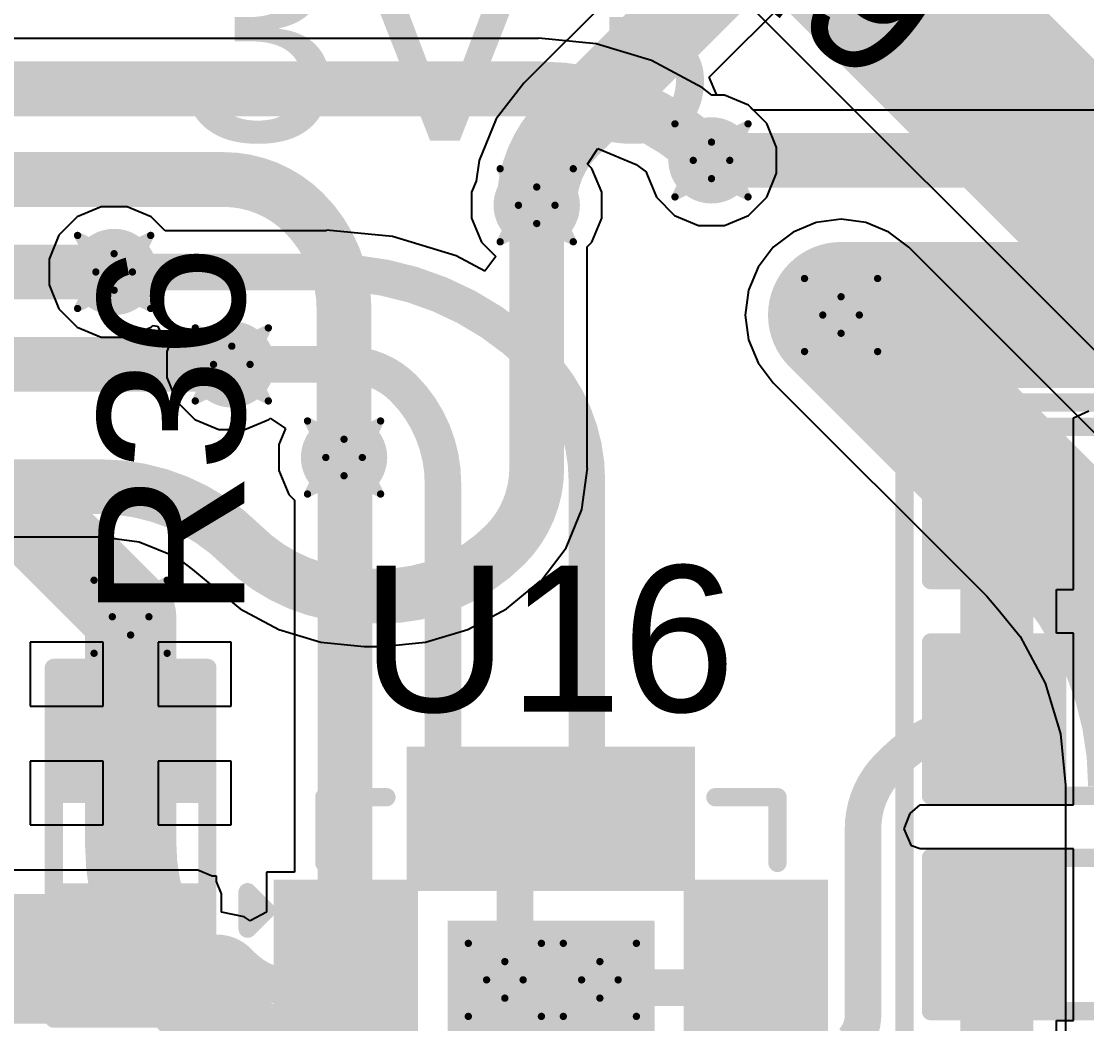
# Model space of a CAD drawing. Header units: millimetres. Extents: x -2 to 282, y -53 to 22.
# Drawn here: x 36.19 to 43.6, y -10.06 to -3.09 of the extents above; entities that cross this region are included whole.
import ezdxf

# ---------------------------------------------------------------- set-up
doc = ezdxf.new("R2010")
doc.units = ezdxf.units.MM
for name, color, linetype in [('BottomLayer', 5, 'Continuous'), ('DrillDrawing', 1, 'Continuous'), ('Mechanical1', 6, 'Continuous'), ('Mechanical2', 216, 'Continuous'), ('TopLayer', 1, 'Continuous'), ('TopOverlay', 2, 'Continuous'), ('TopPaste', 8, 'Continuous'), ('TopSolder', 216, 'Continuous'), ('ViaHoleLayer', 16, 'Continuous')]:
    doc.layers.add(name, color=color, linetype=linetype)
doc.styles.add('Arial', font='', dxfattribs={"height": 0.2})
doc.styles.get('Arial').set_extended_font_data('Arial')

# ---------------------------------------------------------------- blocks, each defined once
blk = doc.blocks.new('R___0603_6')
at = {"layer": 'TopLayer'}
for points in [[(-0.381, 0.4445), (-0.381, -0.4445), (-1.143, -0.4445), (-1.143, 0.4445)], [(1.143, 0.4445), (1.143, -0.4445), (0.381, -0.4445), (0.381, 0.4445)]]:
    blk.add_hatch(color=1, dxfattribs=at).paths.add_polyline_path(points)
at = {"layer": 'TopPaste'}
for points in [[(-0.381, 0.4445), (-0.381, -0.4445), (-1.143, -0.4445), (-1.143, 0.4445)], [(1.143, 0.4445), (1.143, -0.4445), (0.381, -0.4445), (0.381, 0.4445)]]:
    blk.add_hatch(color=8, dxfattribs=at).paths.add_polyline_path(points)
at = {"layer": 'TopSolder'}
for points in [[(-0.2794, 0.5461), (-0.2794, -0.5461), (-1.2446, -0.5461), (-1.2446, 0.5461)], [(1.2446, 0.5461), (1.2446, -0.5461), (0.2794, -0.5461), (0.2794, 0.5461)]]:
    blk.add_hatch(color=216, dxfattribs=at).paths.add_polyline_path(points)
at = {"layer": 'TopOverlay', "const_width": 0.127}
for points in [[(-1.2192, 0.5334), (1.2192, 0.5334)], [(-1.2192, 0.5334), (-1.2192, -0.5334)], [(1.2192, 0.5334), (1.2192, -0.5334)], [(-1.2192, -0.5334), (1.2192, -0.5334)]]:
    blk.add_lwpolyline(points, dxfattribs=at)
at = {"layer": 'TopOverlay', "const_width": 0.0635}
for points in [[(-1.25095, 0.5334, 1), (-1.18745, 0.5334, 1)], [(-1.25095, 0.5334, 1), (-1.18745, 0.5334, 1)], [(1.18745, 0.5334, 1), (1.25095, 0.5334, 1)], [(1.18745, 0.5334, 1), (1.25095, 0.5334, 1)], [(-1.25095, -0.5334, 1), (-1.18745, -0.5334, 1)], [(-1.25095, -0.5334, 1), (-1.18745, -0.5334, 1)], [(1.18745, -0.5334, 1), (1.25095, -0.5334, 1)], [(1.18745, -0.5334, 1), (1.25095, -0.5334, 1)]]:
    blk.add_lwpolyline(points, format="xyb", close=True, dxfattribs=at)
blk = doc.blocks.new('R___0603_7')
at = {"layer": 'TopLayer'}
for points in [[(-0.381, 0.4445), (-0.381, -0.4445), (-1.143, -0.4445), (-1.143, 0.4445)], [(1.143, 0.4445), (1.143, -0.4445), (0.381, -0.4445), (0.381, 0.4445)]]:
    blk.add_hatch(color=1, dxfattribs=at).paths.add_polyline_path(points)
at = {"layer": 'TopPaste'}
for points in [[(-0.381, 0.4445), (-0.381, -0.4445), (-1.143, -0.4445), (-1.143, 0.4445)], [(1.143, 0.4445), (1.143, -0.4445), (0.381, -0.4445), (0.381, 0.4445)]]:
    blk.add_hatch(color=8, dxfattribs=at).paths.add_polyline_path(points)
at = {"layer": 'TopSolder'}
for points in [[(-0.2794, 0.5461), (-0.2794, -0.5461), (-1.2446, -0.5461), (-1.2446, 0.5461)], [(1.2446, 0.5461), (1.2446, -0.5461), (0.2794, -0.5461), (0.2794, 0.5461)]]:
    blk.add_hatch(color=216, dxfattribs=at).paths.add_polyline_path(points)
at = {"layer": 'TopOverlay', "const_width": 0.127}
for points in [[(-1.2192, -0.5334), (-1.2192, 0.5334)], [(-1.2192, 0.5334), (1.2192, 0.5334)], [(1.2192, -0.5334), (1.2192, 0.5334)], [(-1.2192, -0.5334), (1.2192, -0.5334)]]:
    blk.add_lwpolyline(points, dxfattribs=at)
at = {"layer": 'TopOverlay', "const_width": 0.0635}
for points in [[(-1.25095, 0.5334, 1), (-1.18745, 0.5334, 1)], [(-1.25095, 0.5334, 1), (-1.18745, 0.5334, 1)], [(1.18745, 0.5334, 1), (1.25095, 0.5334, 1)], [(1.18745, 0.5334, 1), (1.25095, 0.5334, 1)], [(-1.25095, -0.5334, 1), (-1.18745, -0.5334, 1)], [(-1.25095, -0.5334, 1), (-1.18745, -0.5334, 1)], [(1.18745, -0.5334, 1), (1.25095, -0.5334, 1)], [(1.18745, -0.5334, 1), (1.25095, -0.5334, 1)]]:
    blk.add_lwpolyline(points, format="xyb", close=True, dxfattribs=at)
blk = doc.blocks.new('R___0603_8')
at = {"layer": 'TopLayer'}
for points in [[(-0.381, 0.4445), (-0.381, -0.4445), (-1.143, -0.4445), (-1.143, 0.4445)], [(1.143, 0.4445), (1.143, -0.4445), (0.381, -0.4445), (0.381, 0.4445)]]:
    blk.add_hatch(color=1, dxfattribs=at).paths.add_polyline_path(points)
at = {"layer": 'TopPaste'}
for points in [[(-0.381, 0.4445), (-0.381, -0.4445), (-1.143, -0.4445), (-1.143, 0.4445)], [(1.143, 0.4445), (1.143, -0.4445), (0.381, -0.4445), (0.381, 0.4445)]]:
    blk.add_hatch(color=8, dxfattribs=at).paths.add_polyline_path(points)
at = {"layer": 'TopSolder'}
for points in [[(-0.2794, 0.5461), (-0.2794, -0.5461), (-1.2446, -0.5461), (-1.2446, 0.5461)], [(1.2446, 0.5461), (1.2446, -0.5461), (0.2794, -0.5461), (0.2794, 0.5461)]]:
    blk.add_hatch(color=216, dxfattribs=at).paths.add_polyline_path(points)
at = {"layer": 'TopOverlay', "const_width": 0.127}
for points in [[(-1.2192, -0.5334), (-1.2192, 0.5334)], [(-1.2192, 0.5334), (1.2192, 0.5334)], [(1.2192, -0.5334), (1.2192, 0.5334)], [(-1.2192, -0.5334), (1.2192, -0.5334)]]:
    blk.add_lwpolyline(points, dxfattribs=at)
at = {"layer": 'TopOverlay', "const_width": 0.0635}
for points in [[(-1.25095, 0.5334, 1), (-1.18745, 0.5334, 1)], [(-1.25095, 0.5334, 1), (-1.18745, 0.5334, 1)], [(1.18745, 0.5334, 1), (1.25095, 0.5334, 1)], [(1.18745, 0.5334, 1), (1.25095, 0.5334, 1)], [(-1.25095, -0.5334, 1), (-1.18745, -0.5334, 1)], [(-1.25095, -0.5334, 1), (-1.18745, -0.5334, 1)], [(1.18745, -0.5334, 1), (1.25095, -0.5334, 1)], [(1.18745, -0.5334, 1), (1.25095, -0.5334, 1)]]:
    blk.add_lwpolyline(points, format="xyb", close=True, dxfattribs=at)
blk = doc.blocks.new('R___0603_10')
at = {"layer": 'TopLayer'}
for points in [[(-0.381, 0.4445), (-0.381, -0.4445), (-1.143, -0.4445), (-1.143, 0.4445)], [(1.143, 0.4445), (1.143, -0.4445), (0.381, -0.4445), (0.381, 0.4445)]]:
    blk.add_hatch(color=1, dxfattribs=at).paths.add_polyline_path(points)
at = {"layer": 'TopPaste'}
for points in [[(-0.381, 0.4445), (-0.381, -0.4445), (-1.143, -0.4445), (-1.143, 0.4445)], [(1.143, 0.4445), (1.143, -0.4445), (0.381, -0.4445), (0.381, 0.4445)]]:
    blk.add_hatch(color=8, dxfattribs=at).paths.add_polyline_path(points)
at = {"layer": 'TopSolder'}
for points in [[(-0.2794, 0.5461), (-0.2794, -0.5461), (-1.2446, -0.5461), (-1.2446, 0.5461)], [(1.2446, 0.5461), (1.2446, -0.5461), (0.2794, -0.5461), (0.2794, 0.5461)]]:
    blk.add_hatch(color=216, dxfattribs=at).paths.add_polyline_path(points)
at = {"layer": 'TopOverlay', "const_width": 0.127}
for points in [[(-1.2192, -0.5334), (-1.2192, 0.5334)], [(-1.2192, 0.5334), (1.2192, 0.5334)], [(1.2192, -0.5334), (1.2192, 0.5334)], [(-1.2192, -0.5334), (1.2192, -0.5334)]]:
    blk.add_lwpolyline(points, dxfattribs=at)
at = {"layer": 'TopOverlay', "const_width": 0.0635}
for points in [[(-1.25095, 0.5334, 1), (-1.18745, 0.5334, 1)], [(-1.25095, 0.5334, 1), (-1.18745, 0.5334, 1)], [(1.18745, 0.5334, 1), (1.25095, 0.5334, 1)], [(1.18745, 0.5334, 1), (1.25095, 0.5334, 1)], [(-1.25095, -0.5334, 1), (-1.18745, -0.5334, 1)], [(-1.25095, -0.5334, 1), (-1.18745, -0.5334, 1)], [(1.18745, -0.5334, 1), (1.25095, -0.5334, 1)], [(1.18745, -0.5334, 1), (1.25095, -0.5334, 1)]]:
    blk.add_lwpolyline(points, format="xyb", close=True, dxfattribs=at)
blk = doc.blocks.new('TQFN_16_EP_3_3__49')
at = {"layer": 'TopLayer'}
for points in [[(-0.6, 1.825), (-0.6, 1.025), (-0.9, 1.025), (-0.9, 1.825)], [(-0.1, 1.825), (-0.1, 1.025), (-0.4, 1.025), (-0.4, 1.825)], [(0.4, 1.825), (0.4, 1.025), (0.1, 1.025), (0.1, 1.825)], [(0.9, 1.825), (0.9, 1.025), (0.6, 1.025), (0.6, 1.825)], [(-1.825, 0.9), (-1.025, 0.9), (-1.025, 0.6), (-1.825, 0.6)], [(1.025, 0.9), (1.825, 0.9), (1.825, 0.6), (1.025, 0.6)], [(-0.615, 0.615), (0.615, 0.615), (0.615, -0.615), (-0.615, -0.615)], [(-1.825, 0.4), (-1.025, 0.4), (-1.025, 0.1), (-1.825, 0.1)], [(1.025, 0.4), (1.825, 0.4), (1.825, 0.1), (1.025, 0.1)], [(-1.825, -0.1), (-1.025, -0.1), (-1.025, -0.4), (-1.825, -0.4)], [(1.025, -0.1), (1.825, -0.1), (1.825, -0.4), (1.025, -0.4)], [(-1.825, -0.6), (-1.025, -0.6), (-1.025, -0.9), (-1.825, -0.9)], [(1.025, -0.6), (1.825, -0.6), (1.825, -0.9), (1.025, -0.9)], [(-0.9, -1.825), (-0.9, -1.025), (-0.6, -1.025), (-0.6, -1.825)], [(-0.4, -1.825), (-0.4, -1.025), (-0.1, -1.025), (-0.1, -1.825)], [(0.1, -1.825), (0.1, -1.025), (0.4, -1.025), (0.4, -1.825)], [(0.6, -1.825), (0.6, -1.025), (0.9, -1.025), (0.9, -1.825)]]:
    blk.add_hatch(color=1, dxfattribs=at).paths.add_polyline_path(points)
at = {"layer": 'TopPaste'}
for points in [[(-0.6, 1.825), (-0.6, 1.025), (-0.9, 1.025), (-0.9, 1.825)], [(-0.1, 1.825), (-0.1, 1.025), (-0.4, 1.025), (-0.4, 1.825)], [(0.4, 1.825), (0.4, 1.025), (0.1, 1.025), (0.1, 1.825)], [(0.9, 1.825), (0.9, 1.025), (0.6, 1.025), (0.6, 1.825)], [(-1.825, 0.9), (-1.025, 0.9), (-1.025, 0.6), (-1.825, 0.6)], [(1.025, 0.9), (1.825, 0.9), (1.825, 0.6), (1.025, 0.6)], [(-0.615, 0.615), (0.615, 0.615), (0.615, -0.615), (-0.615, -0.615)], [(-1.825, 0.4), (-1.025, 0.4), (-1.025, 0.1), (-1.825, 0.1)], [(1.025, 0.4), (1.825, 0.4), (1.825, 0.1), (1.025, 0.1)], [(-1.825, -0.1), (-1.025, -0.1), (-1.025, -0.4), (-1.825, -0.4)], [(1.025, -0.1), (1.825, -0.1), (1.825, -0.4), (1.025, -0.4)], [(-1.825, -0.6), (-1.025, -0.6), (-1.025, -0.9), (-1.825, -0.9)], [(1.025, -0.6), (1.825, -0.6), (1.825, -0.9), (1.025, -0.9)], [(-0.9, -1.825), (-0.9, -1.025), (-0.6, -1.025), (-0.6, -1.825)], [(-0.4, -1.825), (-0.4, -1.025), (-0.1, -1.025), (-0.1, -1.825)], [(0.1, -1.825), (0.1, -1.025), (0.4, -1.025), (0.4, -1.825)], [(0.6, -1.825), (0.6, -1.025), (0.9, -1.025), (0.9, -1.825)]]:
    blk.add_hatch(color=8, dxfattribs=at).paths.add_polyline_path(points)
at = {"layer": 'TopSolder'}
for points in [[(-0.4984, 1.9266), (-0.4984, 0.9234), (-1.0016, 0.9234), (-1.0016, 1.9266)], [(0.0016, 1.9266), (0.0016, 0.9234), (-0.5016, 0.9234), (-0.5016, 1.9266)], [(0.5016, 1.9266), (0.5016, 0.9234), (-0.0016, 0.9234), (-0.0016, 1.9266)], [(1.0016, 1.9266), (1.0016, 0.9234), (0.4984, 0.9234), (0.4984, 1.9266)], [(-1.9266, 1.0016), (-0.9234, 1.0016), (-0.9234, 0.4984), (-1.9266, 0.4984)], [(0.9234, 1.0016), (1.9266, 1.0016), (1.9266, 0.4984), (0.9234, 0.4984)], [(-0.7166, 0.7166), (0.7166, 0.7166), (0.7166, -0.7166), (-0.7166, -0.7166)], [(-1.9266, 0.5016), (-0.9234, 0.5016), (-0.9234, -0.0016), (-1.9266, -0.0016)], [(0.9234, 0.5016), (1.9266, 0.5016), (1.9266, -0.0016), (0.9234, -0.0016)], [(-1.9266, 0.0016), (-0.9234, 0.0016), (-0.9234, -0.5016), (-1.9266, -0.5016)], [(0.9234, 0.0016), (1.9266, 0.0016), (1.9266, -0.5016), (0.9234, -0.5016)], [(-1.9266, -0.4984), (-0.9234, -0.4984), (-0.9234, -1.0016), (-1.9266, -1.0016)], [(0.9234, -0.4984), (1.9266, -0.4984), (1.9266, -1.0016), (0.9234, -1.0016)], [(-1.0016, -1.9266), (-1.0016, -0.9234), (-0.4984, -0.9234), (-0.4984, -1.9266)], [(-0.5016, -1.9266), (-0.5016, -0.9234), (0.0016, -0.9234), (0.0016, -1.9266)], [(-0.0016, -1.9266), (-0.0016, -0.9234), (0.5016, -0.9234), (0.5016, -1.9266)], [(0.4984, -1.9266), (0.4984, -0.9234), (1.0016, -0.9234), (1.0016, -1.9266)]]:
    blk.add_hatch(color=216, dxfattribs=at).paths.add_polyline_path(points)
at = {"layer": 'TopOverlay', "const_width": 0.127}
for points in [[(-1.5748, 1.1176), (-1.5748, 1.5748)], [(-1.5748, 1.5748), (-1.143, 1.5748)], [(1.143, 1.5748), (1.5748, 1.5748)], [(1.5748, 1.1176), (1.5748, 1.5748)], [(-2.1082, 0.9144), (-1.9812, 0.7874)], [(-2.1082, 0.6604), (-2.1082, 0.9144)], [(-2.1082, 0.6604), (-1.9812, 0.7874)], [(-1.5748, -1.5748), (-1.5748, -1.1176)], [(1.5748, -1.5748), (1.5748, -1.1176)], [(-1.5748, -1.5748), (-1.143, -1.5748)], [(1.143, -1.5748), (1.5748, -1.5748)]]:
    blk.add_lwpolyline(points, dxfattribs=at)
at = {"layer": 'TopOverlay', "const_width": 0.0635}
for points in [[(-1.6065, 1.5748, 1), (-1.5431, 1.5748, 1)], [(-1.6065, 1.5748, 1), (-1.5431, 1.5748, 1)], [(-1.1747, 1.5748, 1), (-1.1113, 1.5748, 1)], [(1.1113, 1.5748, 1), (1.1748, 1.5748, 1)], [(1.5431, 1.5748, 1), (1.6066, 1.5748, 1)], [(1.5431, 1.5748, 1), (1.6066, 1.5748, 1)], [(-1.6065, 1.1176, 1), (-1.5431, 1.1176, 1)], [(1.5431, 1.1176, 1), (1.6066, 1.1176, 1)], [(-2.1399, 0.9144, 1), (-2.0764, 0.9144, 1)], [(-2.1399, 0.9144, 1), (-2.0764, 0.9144, 1)], [(-2.013, 0.7874, 1), (-1.9494, 0.7874, 1)], [(-2.013, 0.7874, 1), (-1.9494, 0.7874, 1)], [(-2.1399, 0.6604, 1), (-2.0764, 0.6604, 1)], [(-2.1399, 0.6604, 1), (-2.0764, 0.6604, 1)], [(-1.6065, -1.1176, 1), (-1.5431, -1.1176, 1)], [(1.5431, -1.1176, 1), (1.6066, -1.1176, 1)], [(-1.6065, -1.5748, 1), (-1.5431, -1.5748, 1)], [(-1.6065, -1.5748, 1), (-1.5431, -1.5748, 1)], [(-1.1747, -1.5748, 1), (-1.1113, -1.5748, 1)], [(1.1113, -1.5748, 1), (1.1748, -1.5748, 1)], [(1.5431, -1.5748, 1), (1.6066, -1.5748, 1)], [(1.5431, -1.5748, 1), (1.6066, -1.5748, 1)]]:
    blk.add_lwpolyline(points, format="xyb", close=True, dxfattribs=at)

msp = doc.modelspace()

# ---------------------------------------------------------------- hatches: boundary and pattern name
at = {"layer": 'BottomLayer'}
h = msp.add_hatch(color=5, dxfattribs=at)
edge = h.paths.add_edge_path()
edge.add_arc((40.9912, -4.0567), 0.3, 0, 360)
h = msp.add_hatch(color=5, dxfattribs=at)
edge = h.paths.add_edge_path()
edge.add_arc((39.7764, -4.3688), 0.3, 0, 360)
h = msp.add_hatch(color=5, dxfattribs=at)
edge = h.paths.add_edge_path()
edge.add_arc((36.8393, -4.8326), 0.3, 0, 360)
h = msp.add_hatch(color=5, dxfattribs=at)
edge = h.paths.add_edge_path()
edge.add_arc((41.8917, -5.132), 0.3, 0, 360)
h = msp.add_hatch(color=5, dxfattribs=at)
edge = h.paths.add_edge_path()
edge.add_arc((37.6571, -5.4755), 0.3, 0, 360)
h = msp.add_hatch(color=5, dxfattribs=at)
edge = h.paths.add_edge_path()
edge.add_arc((38.4373, -6.1226), 0.3, 0, 360)
h = msp.add_hatch(color=5, dxfattribs=at)
edge = h.paths.add_edge_path()
edge.add_arc((36.9539, -7.23), 0.3, 0, 360)
msp.add_hatch(color=5, dxfattribs=at).paths.add_polyline_path([(39.2501, -10.6946), (40.5963, -10.6946), (40.5963, -9.3484), (39.2501, -9.3484)])
h = msp.add_hatch(color=5, dxfattribs=at)
edge = h.paths.add_edge_path()
edge.add_arc((39.5549, -9.7548), 0.3, 0, 360)
h = msp.add_hatch(color=5, dxfattribs=at)
edge = h.paths.add_edge_path()
edge.add_arc((40.2153, -9.7548), 0.3, 0, 360)
at = {"layer": 'TopLayer'}
h = msp.add_hatch(color=1, dxfattribs=at)
edge = h.paths.add_edge_path()
edge.add_arc((40.9912, -4.0567), 0.3, 0, 360)
h = msp.add_hatch(color=1, dxfattribs=at)
edge = h.paths.add_edge_path()
edge.add_arc((39.7764, -4.3688), 0.3, 0, 360)
h = msp.add_hatch(color=1, dxfattribs=at)
edge = h.paths.add_edge_path()
edge.add_arc((36.8393, -4.8326), 0.3, 0, 360)
h = msp.add_hatch(color=1, dxfattribs=at)
edge = h.paths.add_edge_path()
edge.add_arc((41.8917, -5.132), 0.3, 0, 360)
h = msp.add_hatch(color=1, dxfattribs=at)
edge = h.paths.add_edge_path()
edge.add_arc((37.6571, -5.4755), 0.3, 0, 360)
h = msp.add_hatch(color=1, dxfattribs=at)
edge = h.paths.add_edge_path()
edge.add_arc((38.4373, -6.1226), 0.3, 0, 360)
h = msp.add_hatch(color=1, dxfattribs=at)
edge = h.paths.add_edge_path()
edge.add_arc((36.9539, -7.23), 0.3, 0, 360)
msp.add_hatch(color=1, dxfattribs=at).paths.add_polyline_path([(37.4213, -9.1568), (30.8844, -9.1568), (30.8844, -10.0596), (37.4213, -10.0596)])
h = msp.add_hatch(color=1, dxfattribs=at)
edge = h.paths.add_edge_path()
edge.add_arc((39.5549, -9.7548), 0.3, 0, 360)
h = msp.add_hatch(color=1, dxfattribs=at)
edge = h.paths.add_edge_path()
edge.add_arc((40.2153, -9.7548), 0.3, 0, 360)
at = {"layer": 'ViaHoleLayer'}
h = msp.add_hatch(color=16, dxfattribs=at)
edge = h.paths.add_edge_path()
edge.add_arc((40.9912, -4.0567), 0.15, 0, 360)
h = msp.add_hatch(color=16, dxfattribs=at)
edge = h.paths.add_edge_path()
edge.add_arc((39.7764, -4.3688), 0.15, 0, 360)
h = msp.add_hatch(color=16, dxfattribs=at)
edge = h.paths.add_edge_path()
edge.add_arc((36.8393, -4.8326), 0.15, 0, 360)
h = msp.add_hatch(color=16, dxfattribs=at)
edge = h.paths.add_edge_path()
edge.add_arc((41.8917, -5.132), 0.15, 0, 360)
h = msp.add_hatch(color=16, dxfattribs=at)
edge = h.paths.add_edge_path()
edge.add_arc((37.6571, -5.4755), 0.15, 0, 360)
h = msp.add_hatch(color=16, dxfattribs=at)
edge = h.paths.add_edge_path()
edge.add_arc((38.4373, -6.1226), 0.15, 0, 360)
h = msp.add_hatch(color=16, dxfattribs=at)
edge = h.paths.add_edge_path()
edge.add_arc((36.9539, -7.23), 0.15, 0, 360)
h = msp.add_hatch(color=16, dxfattribs=at)
edge = h.paths.add_edge_path()
edge.add_arc((39.5549, -9.7548), 0.15, 0, 360)
h = msp.add_hatch(color=16, dxfattribs=at)
edge = h.paths.add_edge_path()
edge.add_arc((40.2153, -9.7548), 0.15, 0, 360)

# ---------------------------------------------------------------- linework, layer by layer
at = {"layer": 'BottomLayer'}
for p, q in [((40.722, -2.4464), (46.1568, -7.8811)), ((39.7896, -3.2093), (30.5633, -3.2093)), ((40.1899, -3.2456), (39.7896, -3.2061)), ((39.7896, -3.2061), (39.7896, -3.2093)), ((40.5749, -3.3624), (40.1899, -3.2456)), ((40.9297, -3.552), (40.5749, -3.3624)), ((40.9934, -3.6043), (40.9297, -3.552)), ((41.0812, -3.6043), (40.9934, -3.6043)), ((41.2475, -3.6731), (41.0812, -3.6043)), ((41.3747, -3.8004), (41.2475, -3.6731)), ((41.4436, -3.9667), (41.3747, -3.8004)), ((40.1294, -4.0821), (40.2014, -3.9744)), ((40.2014, -3.9744), (40.4672, -4.0845)), ((41.4436, -4.1466), (41.4436, -3.9667)), ((40.1599, -4.1125), (40.1294, -4.0821)), ((40.2288, -4.2788), (40.1599, -4.1125)), ((40.4672, -4.0845), (40.5388, -4.1394)), ((40.5388, -4.1394), (40.5388, -4.1466)), ((40.5388, -4.1466), (40.6077, -4.3129)), ((41.3747, -4.3129), (41.4436, -4.1466)), ((40.2288, -4.4588), (40.2288, -4.2788)), ((40.6077, -4.3129), (40.7349, -4.4402)), ((41.2475, -4.4402), (41.3747, -4.3129)), ((40.7349, -4.4402), (40.9012, -4.5091)), ((41.0812, -4.5091), (41.2475, -4.4402)), ((40.1599, -4.6251), (40.2288, -4.4588)), ((40.9012, -4.5091), (41.0812, -4.5091)), ((41.7193, -4.4886), (41.5586, -4.5551)), ((41.8917, -4.4659), (41.7193, -4.4886)), ((42.0641, -4.4886), (41.8917, -4.4659)), ((42.2247, -4.5551), (42.0641, -4.4886)), ((41.5586, -4.5551), (41.4207, -4.661)), ((42.3627, -4.661), (42.2247, -4.5551)), ((40.126, -4.659), (40.1599, -4.6251)), ((40.126, -6.1974), (40.126, -4.659)), ((41.4207, -4.661), (41.3148, -4.7989)), ((43.7539, -6.0522), (42.3627, -4.661)), ((41.3148, -4.7989), (41.2483, -4.9596)), ((41.2483, -4.9596), (41.2256, -5.132)), ((41.2256, -5.132), (41.2483, -5.3044)), ((41.2483, -5.3044), (41.3148, -5.465)), ((41.3148, -5.465), (41.4207, -5.603)), ((41.4207, -5.603), (42.8142, -6.9965)), ((40.091, -6.4843), (40.1288, -6.1974)), ((40.1288, -6.1974), (40.126, -6.1974)), ((39.9802, -6.7517), (40.091, -6.4843)), ((33.1329, -6.6754), (36.7449, -6.6754)), ((36.7449, -6.6754), (36.7538, -6.6736)), ((36.7538, -6.6736), (37.0143, -6.7079)), ((37.0143, -6.7079), (37.2654, -6.8119)), ((37.2654, -6.8119), (37.3834, -6.9025)), ((39.804, -6.9814), (39.9802, -6.7517)), ((37.3834, -6.9025), (37.4783, -6.98)), ((37.4783, -6.98), (37.4783, -6.98)), ((37.4783, -6.98), (37.7146, -7.1739)), ((39.5663, -7.1739), (39.8026, -6.98)), ((39.8026, -6.98), (39.804, -6.9814)), ((42.8142, -6.9965), (42.9017, -7.084)), ((42.9017, -7.084), (42.9815, -7.178)), ((37.7146, -7.1739), (37.9842, -7.318)), ((39.2967, -7.318), (39.5663, -7.1739)), ((42.9815, -7.178), (43.1365, -7.3669)), ((37.9842, -7.318), (38.2768, -7.4068)), ((39.0042, -7.4068), (39.2967, -7.318)), ((43.1365, -7.3669), (43.3098, -7.6912)), ((38.2768, -7.4068), (38.5763, -7.4363)), ((38.5763, -7.4363), (38.581, -7.4367)), ((38.581, -7.4367), (38.7, -7.4367)), ((38.7, -7.4367), (38.7046, -7.4363)), ((38.7, -7.4367), (38.7, -7.4367)), ((38.7046, -7.4363), (39.0042, -7.4068)), ((43.3098, -7.6912), (43.4166, -8.0431)), ((43.4166, -8.0431), (43.4517, -8.4003)), ((43.4517, -8.4003), (43.4506, -8.4091)), ((43.4506, -8.4091), (43.4506, -13.374))]:
    msp.add_line(p, q, dxfattribs=at)
for points, const_width in [([(41.051, -1.6522), (46.9509, -7.5521)], 1.27), ([(29.9697, -3.5589), (39.7896, -3.5589)], 0.381), ([(32.2783, -4.1897), (37.5999, -4.1897)], 0.381), ([(39.7764, -6.1974), (39.7764, -4.3688)], 0.381), ([(32.8178, -4.8326), (36.8393, -4.8326)], 0.381), ([(41.8917, -5.132), (43.3727, -6.613)], 1.016), ([(38.4373, -6.1226), (38.4373, -5.0953)], 0.381), ([(32.7876, -5.4755), (37.6571, -5.4755)], 0.381), ([(33.1329, -6.3258), (36.7449, -6.3258)], 0.381), ([(36.9539, -8.8001), (36.9539, -7.23)], 0.635), ([(38.581, -7.0863), (38.6999, -7.0863)], 0.381)]:
    msp.add_lwpolyline(points, dxfattribs=dict(at, const_width=const_width))
for points, const_width in [([(39.6943, -3.5589, 1), (39.8848, -3.5589, 1)], 0.1905), ([(39.6943, -3.5589, 1), (39.8848, -3.5589, 1)], 0.1905), ([(40.8959, -4.0567, 1), (41.0864, -4.0567, 1)], 0.1905), ([(37.5047, -4.1897, 1), (37.6952, -4.1897, 1)], 0.1905), ([(37.5047, -4.1897, 1), (37.6952, -4.1897, 1)], 0.1905), ([(39.6812, -4.3688, 1), (39.8717, -4.3688, 1)], 0.1905), ([(38.0626, -4.4208, 1), (38.2531, -4.4208, 1)], 0.1905), ([(38.0626, -4.4208, 1), (38.2531, -4.4208, 1)], 0.1905), ([(36.7441, -4.8326, 1), (36.9346, -4.8326, 1)], 0.1905), ([(41.6377, -5.132, 1), (42.1457, -5.132, 1)], 0.508), ([(38.342, -5.0953, 1), (38.5325, -5.0953, 1)], 0.1905), ([(38.342, -5.0953, 1), (38.5325, -5.0953, 1)], 0.1905), ([(37.5619, -5.4755, 1), (37.7524, -5.4755, 1)], 0.1905), ([(38.342, -6.1226, 1), (38.5325, -6.1226, 1)], 0.1905), ([(39.6812, -6.1974, 1), (39.8717, -6.1974, 1)], 0.1905), ([(39.6812, -6.1974, 1), (39.8717, -6.1974, 1)], 0.1905), ([(36.6497, -6.3258, 1), (36.8402, -6.3258, 1)], 0.1905), ([(36.6497, -6.3258, 1), (36.8402, -6.3258, 1)], 0.1905), ([(43.1187, -6.613, 1), (43.6267, -6.613, 1)], 0.508), ([(43.1187, -6.613, 1), (43.6267, -6.613, 1)], 0.508), ([(37.6308, -6.7322, 1), (37.8213, -6.7322, 1)], 0.1905), ([(37.6308, -6.7322, 1), (37.8213, -6.7322, 1)], 0.1905), ([(39.4596, -6.7322, 1), (39.6501, -6.7322, 1)], 0.1905), ([(39.4596, -6.7322, 1), (39.6501, -6.7322, 1)], 0.1905), ([(36.7951, -7.23, 1), (37.1126, -7.23, 1)], 0.3175), ([(38.4857, -7.0863, 1), (38.6762, -7.0863, 1)], 0.1905), ([(38.4857, -7.0863, 1), (38.6762, -7.0863, 1)], 0.1905), ([(38.6047, -7.0863, 1), (38.7952, -7.0863, 1)], 0.1905), ([(38.6047, -7.0863, 1), (38.7952, -7.0863, 1)], 0.1905), ([(36.7951, -8.8001, 1), (37.1126, -8.8001, 1)], 0.3175), ([(36.7951, -8.8001, 1), (37.1126, -8.8001, 1)], 0.3175)]:
    msp.add_lwpolyline(points, format="xyb", close=True, dxfattribs=dict(at, const_width=const_width))
for points, const_width in [([(39.7896, -3.5589, -0.198912), (40.9912, -4.0567)], 0.381), ([(37.5999, -4.1897, -0.198912), (38.1579, -4.4208)], 0.381), ([(38.1579, -4.4208, -0.198912), (38.4373, -5.0953)], 0.381), ([(39.7764, -6.1974, -0.198912), (39.5549, -6.7322)], 0.381), ([(36.7449, -6.3258, -0.198912), (37.7261, -6.7322)], 0.381), ([(43.3727, -6.613, -0.198912), (44.1167, -8.4091)], 1.016), ([(38.581, -7.0863, -0.198912), (37.7261, -6.7322)], 0.381), ([(39.5549, -6.7322, -0.198912), (38.6999, -7.0863)], 0.381), ([(38.4742, -10.3898, -0.401219), (36.9539, -8.8001)], 0.635)]:
    msp.add_lwpolyline(points, format="xyb", dxfattribs=dict(at, const_width=const_width))
at = {"layer": 'DrillDrawing', "const_width": 0.0508}
for points in [[(40.7372, -3.8027), (40.9912, -3.9297)], [(40.7372, -3.8027), (40.8642, -4.0567)], [(40.9912, -3.9297), (41.2452, -3.8027)], [(41.1182, -4.0567), (41.2452, -3.8027)], [(40.7372, -4.3107), (40.8642, -4.0567)], [(41.1182, -4.0567), (41.2452, -4.3107)], [(39.5224, -4.1148), (39.7764, -4.2418)], [(39.5224, -4.1148), (39.6494, -4.3688)], [(39.7764, -4.2418), (40.0304, -4.1148)], [(39.9034, -4.3688), (40.0304, -4.1148)], [(40.7372, -4.3107), (40.9912, -4.1837)], [(40.9912, -4.1837), (41.2452, -4.3107)], [(39.5224, -4.6228), (39.6494, -4.3688)], [(39.9034, -4.3688), (40.0304, -4.6228)], [(39.5224, -4.6228), (39.7764, -4.4958)], [(39.7764, -4.4958), (40.0304, -4.6228)], [(36.5853, -4.5786), (36.8393, -4.7056)], [(36.5853, -4.5786), (36.7123, -4.8326)], [(36.8393, -4.7056), (37.0933, -4.5786)], [(36.9663, -4.8326), (37.0933, -4.5786)], [(36.5853, -5.0866), (36.7123, -4.8326)], [(36.9663, -4.8326), (37.0933, -5.0866)], [(41.6377, -4.878), (41.8917, -5.005)], [(41.6377, -4.878), (41.7647, -5.132)], [(41.8917, -5.005), (42.1457, -4.878)], [(42.0187, -5.132), (42.1457, -4.878)], [(36.5853, -5.0866), (36.8393, -4.9596)], [(36.8393, -4.9596), (37.0933, -5.0866)], [(41.6377, -5.386), (41.7647, -5.132)], [(42.0187, -5.132), (42.1457, -5.386)], [(37.4031, -5.2215), (37.6571, -5.3485)], [(37.4031, -5.2215), (37.5301, -5.4755)], [(37.6571, -5.3485), (37.9111, -5.2215)], [(37.7841, -5.4755), (37.9111, -5.2215)], [(41.6377, -5.386), (41.8917, -5.259)], [(41.8917, -5.259), (42.1457, -5.386)], [(37.4031, -5.7295), (37.5301, -5.4755)], [(37.7841, -5.4755), (37.9111, -5.7295)], [(37.4031, -5.7295), (37.6571, -5.6025)], [(37.6571, -5.6025), (37.9111, -5.7295)], [(38.1833, -5.8686), (38.4373, -5.9956)], [(38.1833, -5.8686), (38.3103, -6.1226)], [(38.4373, -5.9956), (38.6913, -5.8686)], [(38.5643, -6.1226), (38.6913, -5.8686)], [(38.1833, -6.3766), (38.3103, -6.1226)], [(38.5643, -6.1226), (38.6913, -6.3766)], [(38.1833, -6.3766), (38.4373, -6.2496)], [(38.4373, -6.2496), (38.6913, -6.3766)], [(36.6999, -6.976), (36.9539, -7.103)], [(36.6999, -6.976), (36.8269, -7.23)], [(36.9539, -7.103), (37.2079, -6.976)], [(37.0809, -7.23), (37.2079, -6.976)], [(36.6999, -7.484), (36.8269, -7.23)], [(37.0809, -7.23), (37.2079, -7.484)], [(36.6999, -7.484), (36.9539, -7.357)], [(36.9539, -7.357), (37.2079, -7.484)], [(39.3009, -9.5008), (39.5549, -9.6278)], [(39.3009, -9.5008), (39.4279, -9.7548)], [(39.5549, -9.6278), (39.8089, -9.5008)], [(39.6819, -9.7548), (39.8089, -9.5008)], [(39.9613, -9.5008), (40.2153, -9.6278)], [(39.9613, -9.5008), (40.0883, -9.7548)], [(40.2153, -9.6278), (40.4693, -9.5008)], [(40.3423, -9.7548), (40.4693, -9.5008)], [(39.3009, -10.0088), (39.4279, -9.7548)], [(39.6819, -9.7548), (39.8089, -10.0088)], [(39.9613, -10.0088), (40.0883, -9.7548)], [(40.3423, -9.7548), (40.4693, -10.0088)], [(39.3009, -10.0088), (39.5549, -9.8818)], [(39.5549, -9.8818), (39.8089, -10.0088)], [(39.9613, -10.0088), (40.2153, -9.8818)], [(40.2153, -9.8818), (40.4693, -10.0088)]]:
    msp.add_lwpolyline(points, dxfattribs=at)
at = {"layer": 'DrillDrawing', "const_width": 0.0254}
for points in [[(40.7245, -3.8027, 1), (40.7499, -3.8027, 1)], [(40.7245, -3.8027, 1), (40.7499, -3.8027, 1)], [(41.2325, -3.8027, 1), (41.2579, -3.8027, 1)], [(41.2325, -3.8027, 1), (41.2579, -3.8027, 1)], [(40.9785, -3.9297, 1), (41.0039, -3.9297, 1)], [(40.9785, -3.9297, 1), (41.0039, -3.9297, 1)], [(40.8515, -4.0567, 1), (40.8769, -4.0567, 1)], [(40.8515, -4.0567, 1), (40.8769, -4.0567, 1)], [(41.1055, -4.0567, 1), (41.1309, -4.0567, 1)], [(41.1055, -4.0567, 1), (41.1309, -4.0567, 1)], [(39.5097, -4.1148, 1), (39.5351, -4.1148, 1)], [(39.5097, -4.1148, 1), (39.5351, -4.1148, 1)], [(40.0177, -4.1148, 1), (40.0431, -4.1148, 1)], [(40.0177, -4.1148, 1), (40.0431, -4.1148, 1)], [(39.7637, -4.2418, 1), (39.7891, -4.2418, 1)], [(39.7637, -4.2418, 1), (39.7891, -4.2418, 1)], [(40.9785, -4.1837, 1), (41.0039, -4.1837, 1)], [(40.9785, -4.1837, 1), (41.0039, -4.1837, 1)], [(40.7245, -4.3107, 1), (40.7499, -4.3107, 1)], [(40.7245, -4.3107, 1), (40.7499, -4.3107, 1)], [(41.2325, -4.3107, 1), (41.2579, -4.3107, 1)], [(41.2325, -4.3107, 1), (41.2579, -4.3107, 1)], [(39.6367, -4.3688, 1), (39.6621, -4.3688, 1)], [(39.6367, -4.3688, 1), (39.6621, -4.3688, 1)], [(39.8907, -4.3688, 1), (39.9161, -4.3688, 1)], [(39.8907, -4.3688, 1), (39.9161, -4.3688, 1)], [(39.7637, -4.4958, 1), (39.7891, -4.4958, 1)], [(39.7637, -4.4958, 1), (39.7891, -4.4958, 1)], [(36.5726, -4.5786, 1), (36.598, -4.5786, 1)], [(36.5726, -4.5786, 1), (36.598, -4.5786, 1)], [(37.0806, -4.5786, 1), (37.106, -4.5786, 1)], [(37.0806, -4.5786, 1), (37.106, -4.5786, 1)], [(39.5097, -4.6228, 1), (39.5351, -4.6228, 1)], [(39.5097, -4.6228, 1), (39.5351, -4.6228, 1)], [(40.0177, -4.6228, 1), (40.0431, -4.6228, 1)], [(40.0177, -4.6228, 1), (40.0431, -4.6228, 1)], [(36.8266, -4.7056, 1), (36.852, -4.7056, 1)], [(36.8266, -4.7056, 1), (36.852, -4.7056, 1)], [(36.6996, -4.8326, 1), (36.725, -4.8326, 1)], [(36.6996, -4.8326, 1), (36.725, -4.8326, 1)], [(36.9536, -4.8326, 1), (36.979, -4.8326, 1)], [(36.9536, -4.8326, 1), (36.979, -4.8326, 1)], [(41.625, -4.878, 1), (41.6504, -4.878, 1)], [(41.625, -4.878, 1), (41.6504, -4.878, 1)], [(42.133, -4.878, 1), (42.1584, -4.878, 1)], [(42.133, -4.878, 1), (42.1584, -4.878, 1)], [(36.8266, -4.9596, 1), (36.852, -4.9596, 1)], [(36.8266, -4.9596, 1), (36.852, -4.9596, 1)], [(41.879, -5.005, 1), (41.9044, -5.005, 1)], [(41.879, -5.005, 1), (41.9044, -5.005, 1)], [(36.5726, -5.0866, 1), (36.598, -5.0866, 1)], [(36.5726, -5.0866, 1), (36.598, -5.0866, 1)], [(37.0806, -5.0866, 1), (37.106, -5.0866, 1)], [(37.0806, -5.0866, 1), (37.106, -5.0866, 1)], [(41.752, -5.132, 1), (41.7774, -5.132, 1)], [(41.752, -5.132, 1), (41.7774, -5.132, 1)], [(42.006, -5.132, 1), (42.0314, -5.132, 1)], [(42.006, -5.132, 1), (42.0314, -5.132, 1)], [(37.3904, -5.2215, 1), (37.4158, -5.2215, 1)], [(37.3904, -5.2215, 1), (37.4158, -5.2215, 1)], [(37.8984, -5.2215, 1), (37.9238, -5.2215, 1)], [(37.8984, -5.2215, 1), (37.9238, -5.2215, 1)], [(41.879, -5.259, 1), (41.9044, -5.259, 1)], [(41.879, -5.259, 1), (41.9044, -5.259, 1)], [(37.6444, -5.3485, 1), (37.6698, -5.3485, 1)], [(37.6444, -5.3485, 1), (37.6698, -5.3485, 1)], [(41.625, -5.386, 1), (41.6504, -5.386, 1)], [(41.625, -5.386, 1), (41.6504, -5.386, 1)], [(42.133, -5.386, 1), (42.1584, -5.386, 1)], [(42.133, -5.386, 1), (42.1584, -5.386, 1)], [(37.5174, -5.4755, 1), (37.5428, -5.4755, 1)], [(37.5174, -5.4755, 1), (37.5428, -5.4755, 1)], [(37.7714, -5.4755, 1), (37.7968, -5.4755, 1)], [(37.7714, -5.4755, 1), (37.7968, -5.4755, 1)], [(37.6444, -5.6025, 1), (37.6698, -5.6025, 1)], [(37.6444, -5.6025, 1), (37.6698, -5.6025, 1)], [(37.3904, -5.7295, 1), (37.4158, -5.7295, 1)], [(37.3904, -5.7295, 1), (37.4158, -5.7295, 1)], [(37.8984, -5.7295, 1), (37.9238, -5.7295, 1)], [(37.8984, -5.7295, 1), (37.9238, -5.7295, 1)], [(38.1706, -5.8686, 1), (38.196, -5.8686, 1)], [(38.1706, -5.8686, 1), (38.196, -5.8686, 1)], [(38.6786, -5.8686, 1), (38.704, -5.8686, 1)], [(38.6786, -5.8686, 1), (38.704, -5.8686, 1)], [(38.4246, -5.9956, 1), (38.45, -5.9956, 1)], [(38.4246, -5.9956, 1), (38.45, -5.9956, 1)], [(38.2976, -6.1226, 1), (38.323, -6.1226, 1)], [(38.2976, -6.1226, 1), (38.323, -6.1226, 1)], [(38.5516, -6.1226, 1), (38.577, -6.1226, 1)], [(38.5516, -6.1226, 1), (38.577, -6.1226, 1)], [(38.4246, -6.2496, 1), (38.45, -6.2496, 1)], [(38.4246, -6.2496, 1), (38.45, -6.2496, 1)], [(38.1706, -6.3766, 1), (38.196, -6.3766, 1)], [(38.1706, -6.3766, 1), (38.196, -6.3766, 1)], [(38.6786, -6.3766, 1), (38.704, -6.3766, 1)], [(38.6786, -6.3766, 1), (38.704, -6.3766, 1)], [(36.6872, -6.976, 1), (36.7126, -6.976, 1)], [(36.6872, -6.976, 1), (36.7126, -6.976, 1)], [(37.1952, -6.976, 1), (37.2206, -6.976, 1)], [(37.1952, -6.976, 1), (37.2206, -6.976, 1)], [(36.9412, -7.103, 1), (36.9666, -7.103, 1)], [(36.9412, -7.103, 1), (36.9666, -7.103, 1)], [(36.8142, -7.23, 1), (36.8396, -7.23, 1)], [(36.8142, -7.23, 1), (36.8396, -7.23, 1)], [(37.0682, -7.23, 1), (37.0936, -7.23, 1)], [(37.0682, -7.23, 1), (37.0936, -7.23, 1)], [(36.9412, -7.357, 1), (36.9666, -7.357, 1)], [(36.9412, -7.357, 1), (36.9666, -7.357, 1)], [(36.6872, -7.484, 1), (36.7126, -7.484, 1)], [(36.6872, -7.484, 1), (36.7126, -7.484, 1)], [(37.1952, -7.484, 1), (37.2206, -7.484, 1)], [(37.1952, -7.484, 1), (37.2206, -7.484, 1)], [(39.2882, -9.5008, 1), (39.3136, -9.5008, 1)], [(39.2882, -9.5008, 1), (39.3136, -9.5008, 1)], [(39.7962, -9.5008, 1), (39.8216, -9.5008, 1)], [(39.7962, -9.5008, 1), (39.8216, -9.5008, 1)], [(39.9486, -9.5008, 1), (39.974, -9.5008, 1)], [(39.9486, -9.5008, 1), (39.974, -9.5008, 1)], [(40.4566, -9.5008, 1), (40.482, -9.5008, 1)], [(40.4566, -9.5008, 1), (40.482, -9.5008, 1)], [(39.5422, -9.6278, 1), (39.5676, -9.6278, 1)], [(39.5422, -9.6278, 1), (39.5676, -9.6278, 1)], [(40.2026, -9.6278, 1), (40.228, -9.6278, 1)], [(40.2026, -9.6278, 1), (40.228, -9.6278, 1)], [(39.4152, -9.7548, 1), (39.4406, -9.7548, 1)], [(39.4152, -9.7548, 1), (39.4406, -9.7548, 1)], [(39.6692, -9.7548, 1), (39.6946, -9.7548, 1)], [(39.6692, -9.7548, 1), (39.6946, -9.7548, 1)], [(40.0756, -9.7548, 1), (40.101, -9.7548, 1)], [(40.0756, -9.7548, 1), (40.101, -9.7548, 1)], [(40.3296, -9.7548, 1), (40.355, -9.7548, 1)], [(40.3296, -9.7548, 1), (40.355, -9.7548, 1)], [(39.5422, -9.8818, 1), (39.5676, -9.8818, 1)], [(39.5422, -9.8818, 1), (39.5676, -9.8818, 1)], [(40.2026, -9.8818, 1), (40.228, -9.8818, 1)], [(40.2026, -9.8818, 1), (40.228, -9.8818, 1)], [(39.2882, -10.0088, 1), (39.3136, -10.0088, 1)], [(39.2882, -10.0088, 1), (39.3136, -10.0088, 1)], [(39.7962, -10.0088, 1), (39.8216, -10.0088, 1)], [(39.7962, -10.0088, 1), (39.8216, -10.0088, 1)], [(39.9486, -10.0088, 1), (39.974, -10.0088, 1)], [(39.9486, -10.0088, 1), (39.974, -10.0088, 1)], [(40.4566, -10.0088, 1), (40.482, -10.0088, 1)], [(40.4566, -10.0088, 1), (40.482, -10.0088, 1)]]:
    msp.add_lwpolyline(points, format="xyb", close=True, dxfattribs=at)
at = {"layer": 'Mechanical1', "const_width": 0.0127}
msp.add_lwpolyline([(0, 0, -3.218852), (-0.2791, -38.414)], format="xyb", dxfattribs=at)
at = {"layer": 'Mechanical2', "const_width": 0.254}
msp.add_lwpolyline([(50.7662, 5.478, -1.122171), (-0.2945, -38.4375)], format="xyb", dxfattribs=at)
at = {"layer": 'TopLayer'}
for p, q in [((41.4313, -1.7766), (39.6876, -3.5203)), ((40.9759, -3.4773), (42.2812, -2.172)), ((41.0285, -3.6043), (40.9759, -3.4773)), ((39.6863, -3.519), (39.4953, -3.7679)), ((39.6876, -3.5203), (39.6863, -3.519)), ((41.0812, -3.6043), (41.0285, -3.6043)), ((41.2475, -3.6731), (41.0812, -3.6043)), ((41.2814, -3.707), (41.2475, -3.6731)), ((39.4953, -3.7679), (39.3753, -4.0578)), ((45.4035, -3.707), (41.2814, -3.707)), ((39.3753, -4.0578), (39.3565, -4.2004)), ((39.3565, -4.2004), (39.324, -4.2788)), ((39.324, -4.2788), (39.324, -4.4588)), ((36.7493, -4.3802), (36.5831, -4.4491)), ((36.9293, -4.3802), (36.7493, -4.3802)), ((37.0956, -4.4491), (36.9293, -4.3802)), ((36.5831, -4.4491), (36.4558, -4.5763)), ((37.1943, -4.5477), (37.0956, -4.4491)), ((39.324, -4.4588), (39.3929, -4.6251)), ((36.4558, -4.5763), (36.3869, -4.7426)), ((38.3147, -4.5477), (37.1943, -4.5477)), ((38.7743, -4.5871), (38.3147, -4.5418)), ((38.3147, -4.5418), (38.3147, -4.5477)), ((39.2162, -4.7212), (38.7743, -4.5871)), ((39.3929, -4.6251), (39.4928, -4.725)), ((39.4164, -4.8282), (39.2162, -4.7212)), ((39.4928, -4.725), (39.4164, -4.8282)), ((36.3869, -4.7426), (36.3869, -4.9226)), ((36.3869, -4.9226), (36.4558, -5.0888)), ((36.4558, -5.0888), (36.5831, -5.2161)), ((36.5831, -5.2161), (36.7493, -5.285)), ((36.9293, -5.285), (37.0956, -5.2161)), ((37.0956, -5.2161), (37.108, -5.2037)), ((37.108, -5.2037), (37.14, -5.2099)), ((37.14, -5.2099), (37.2176, -5.3545)), ((36.7493, -5.285), (36.9293, -5.285)), ((37.2176, -5.3545), (37.2047, -5.3855)), ((37.2047, -5.3855), (37.2047, -5.5655)), ((37.2047, -5.5655), (37.2736, -5.7317)), ((37.2736, -5.7317), (37.4008, -5.859)), ((37.9134, -5.859), (37.9235, -5.8489)), ((37.9235, -5.8489), (38.0312, -5.9208)), ((43.5071, -5.8457), (43.6144, -5.7981)), ((43.5071, -7.0395), (43.5071, -5.8457)), ((37.4008, -5.859), (37.5671, -5.9279)), ((37.7471, -5.9279), (37.9134, -5.859)), ((38.0312, -5.9208), (37.9849, -6.0326)), ((37.5671, -5.9279), (37.7471, -5.9279)), ((37.9849, -6.0326), (37.9849, -6.2126)), ((37.9849, -6.2126), (38.0537, -6.3788)), ((38.0537, -6.3788), (38.094, -6.4191)), ((38.094, -6.4191), (38.094, -9.007)), ((43.388, -7.3443), (43.388, -7.0395)), ((43.388, -7.0395), (43.5071, -7.0395)), ((43.5071, -7.3443), (43.388, -7.3443)), ((43.5071, -8.5381), (43.5071, -7.3443)), ((36.7634, -7.4078), (36.2554, -7.4078)), ((36.2554, -7.4078), (36.2554, -7.8523)), ((36.7634, -7.8523), (36.7634, -7.4078)), ((37.6524, -7.4078), (37.1444, -7.4078)), ((37.1444, -7.4078), (37.1444, -7.8523)), ((37.6524, -7.8523), (37.6524, -7.4078)), ((36.2554, -7.8523), (36.7634, -7.8523)), ((37.1444, -7.8523), (37.6524, -7.8523)), ((36.7634, -8.2333), (36.2554, -8.2333)), ((36.2554, -8.2333), (36.2554, -8.6778)), ((36.7634, -8.6778), (36.7634, -8.2333)), ((37.6524, -8.2333), (37.1444, -8.2333)), ((37.1444, -8.2333), (37.1444, -8.6778)), ((37.6524, -8.6778), (37.6524, -8.2333)), ((42.3725, -8.5975), (42.4403, -8.5381)), ((42.4403, -8.5381), (42.5267, -8.5381)), ((42.5267, -8.5381), (43.5071, -8.5381)), ((42.3307, -8.7048), (42.3725, -8.5975)), ((36.2554, -8.6778), (36.7634, -8.6778)), ((37.1444, -8.6778), (37.6524, -8.6778)), ((42.3813, -8.8228), (42.3307, -8.7048)), ((42.4403, -8.8429), (42.3813, -8.8228)), ((43.5071, -8.8429), (42.4403, -8.8429)), ((42.4403, -8.8429), (42.4403, -8.8429)), ((43.5071, -10.0367), (43.5071, -8.8429)), ((37.4213, -8.9918), (30.8844, -8.9918)), ((37.5217, -9.0334), (37.4213, -8.9918)), ((37.5508, -9.0334), (37.5217, -9.0334)), ((37.5508, -9.0712), (37.5508, -9.0334)), ((38.094, -9.007), (37.8975, -9.007)), ((37.8975, -9.007), (37.8975, -9.2837)), ((37.5862, -9.1568), (37.5508, -9.0712)), ((37.5862, -9.2844), (37.5862, -9.1568)), ((37.7437, -9.3157), (37.5862, -9.2844)), ((37.7855, -9.3436), (37.7437, -9.3157)), ((37.8975, -9.2837), (37.7855, -9.3436)), ((43.388, -10.3415), (43.388, -10.0367)), ((43.388, -10.0367), (43.5071, -10.0367))]:
    msp.add_line(p, q, dxfattribs=at)
for points, const_width in [([(39.9989, -3.8316), (42.2621, -1.5684)], 0.5588), ([(40.9912, -4.0567), (45.4035, -4.0567)], 0.381), ([(41.8917, -5.132), (45.9826, -5.132)], 1.016), ([(36.8393, -4.8326), (38.3147, -4.8326)], 0.254), ([(37.6571, -5.4755), (38.4527, -5.4755)], 0.254), ([(38.4373, -6.1226), (38.4436, -6.1289)], 0.381), ([(38.4436, -9.3031), (38.4436, -6.1289)], 0.381), ([(34.0456, -6.468), (36.1919, -6.468)], 0.635), ([(36.1919, -6.468), (36.9539, -7.23)], 0.635), ([(39.1249, -8.6344), (39.1249, -6.3039)], 0.254), ([(40.1249, -8.6344), (40.1249, -6.2824)], 0.254), ([(42.9737, -7.9412), (42.9737, -6.4426)], 0.508), ([(36.9539, -8.0428), (36.9539, -7.23)], 0.635), ([(42.7197, -7.9736), (42.9737, -7.9412)], 0.254), ([(42.2241, -8.2719), (42.2587, -8.2373)], 0.254), ([(39.6249, -9.4558), (39.6249, -8.6344)], 0.254), ([(42.0441, -8.7071), (42.0441, -8.7082)], 0.254), ([(42.0441, -10.0026), (42.0441, -8.7082)], 0.254), ([(38.4436, -9.3031), (38.4499, -9.3094)], 0.381), ([(42.9737, -9.4483), (42.9737, -9.3636)], 0.508), ([(42.9737, -10.9384), (42.9737, -9.4483)], 0.508), ([(36.9539, -9.5668), (37.5534, -9.5668)], 0.254), ([(37.7007, -9.6278), (37.7292, -9.6563)], 0.254), ([(38.0988, -9.8094), (38.4499, -9.8094)], 0.254), ([(39.6169, -9.8014), (39.6171, -9.8016)], 0.3048), ([(39.6171, -9.8016), (39.8749, -10.0594)], 0.3048), ([(40.4784, -9.8094), (41.2999, -9.8094)], 0.254)]:
    msp.add_lwpolyline(points, dxfattribs=dict(at, const_width=const_width))
for points, const_width in [([(39.7764, -4.3688, -0.198912), (39.9989, -3.8316)], 0.5588), ([(38.3147, -4.8326, -0.198912), (39.7749, -5.4374)], 0.254), ([(39.7749, -5.4374, -0.198912), (40.1249, -6.2824)], 0.254), ([(38.4527, -5.4755, -0.198912), (38.8499, -5.64)], 0.254), ([(38.8499, -5.64, -0.198912), (39.1249, -6.3039)], 0.254), ([(42.2587, -8.2373, -0.133654), (42.7197, -7.9736)], 0.254), ([(42.0441, -8.7071, -0.199114), (42.2241, -8.2719)], 0.254), ([(37.5534, -9.5668, -0.198912), (37.7007, -9.6278)], 0.254), ([(38.0988, -9.8094, -0.198912), (37.7292, -9.6563)], 0.254), ([(39.5041, -9.7548, -0.198442), (39.6169, -9.8014)], 0.3048), ([(39.6169, -9.8014, -0.00045), (39.6171, -9.8016)], 0.3048), ([(42.0441, -10.0026, -0.198912), (41.9679, -10.1866)], 0.254)]:
    msp.add_lwpolyline(points, format="xyb", dxfattribs=dict(at, const_width=const_width))
for points, const_width in [([(39.8592, -3.8316, 1), (40.1386, -3.8316, 1)], 0.2794), ([(39.8592, -3.8316, 1), (40.1386, -3.8316, 1)], 0.2794), ([(40.8959, -4.0567, 1), (41.0864, -4.0567, 1)], 0.1905), ([(39.6367, -4.3688, 1), (39.9161, -4.3688, 1)], 0.2794), ([(41.6377, -5.132, 1), (42.1457, -5.132, 1)], 0.508), ([(36.7758, -4.8326, 1), (36.9028, -4.8326, 1)], 0.127), ([(38.2512, -4.8326, 1), (38.3782, -4.8326, 1)], 0.127), ([(38.2512, -4.8326, 1), (38.3782, -4.8326, 1)], 0.127), ([(39.7114, -5.4374, 1), (39.8384, -5.4374, 1)], 0.127), ([(39.7114, -5.4374, 1), (39.8384, -5.4374, 1)], 0.127), ([(37.5936, -5.4755, 1), (37.7206, -5.4755, 1)], 0.127), ([(38.3892, -5.4755, 1), (38.5162, -5.4755, 1)], 0.127), ([(38.3892, -5.4755, 1), (38.5162, -5.4755, 1)], 0.127), ([(38.7864, -5.64, 1), (38.9134, -5.64, 1)], 0.127), ([(38.7864, -5.64, 1), (38.9134, -5.64, 1)], 0.127), ([(38.342, -6.1226, 1), (38.5325, -6.1226, 1)], 0.1905), ([(38.3483, -6.1289, 1), (38.5388, -6.1289, 1)], 0.1905), ([(38.3483, -6.1289, 1), (38.5388, -6.1289, 1)], 0.1905), ([(36.0331, -6.468, 1), (36.3506, -6.468, 1)], 0.3175), ([(36.0331, -6.468, 1), (36.3506, -6.468, 1)], 0.3175), ([(39.0614, -6.3039, 1), (39.1884, -6.3039, 1)], 0.127), ([(39.0614, -6.3039, 1), (39.1884, -6.3039, 1)], 0.127), ([(40.0614, -6.2824, 1), (40.1884, -6.2824, 1)], 0.127), ([(40.0614, -6.2824, 1), (40.1884, -6.2824, 1)], 0.127), ([(42.8467, -6.4426, 1), (43.1007, -6.4426, 1)], 0.254), ([(36.7951, -7.23, 1), (37.1126, -7.23, 1)], 0.3175), ([(36.7951, -7.23, 1), (37.1126, -7.23, 1)], 0.3175), ([(42.8467, -7.9412, 1), (43.1007, -7.9412, 1)], 0.254), ([(36.7951, -8.0428, 1), (37.1126, -8.0428, 1)], 0.3175), ([(42.6562, -7.9736, 1), (42.7832, -7.9736, 1)], 0.127), ([(42.6562, -7.9736, 1), (42.7832, -7.9736, 1)], 0.127), ([(42.9102, -7.9412, 1), (43.0372, -7.9412, 1)], 0.127), ([(42.1606, -8.2719, 1), (42.2876, -8.2719, 1)], 0.127), ([(42.1606, -8.2719, 1), (42.2876, -8.2719, 1)], 0.127), ([(42.1952, -8.2373, 1), (42.3222, -8.2373, 1)], 0.127), ([(42.1952, -8.2373, 1), (42.3222, -8.2373, 1)], 0.127), ([(39.0614, -8.6344, 1), (39.1884, -8.6344, 1)], 0.127), ([(39.5614, -8.6344, 1), (39.6884, -8.6344, 1)], 0.127), ([(40.0614, -8.6344, 1), (40.1884, -8.6344, 1)], 0.127), ([(41.9806, -8.7071, 1), (42.1076, -8.7071, 1)], 0.127), ([(41.9806, -8.7071, 1), (42.1076, -8.7071, 1)], 0.127), ([(41.9806, -8.7082, 1), (42.1076, -8.7082, 1)], 0.127), ([(41.9806, -8.7082, 1), (42.1076, -8.7082, 1)], 0.127), ([(38.3483, -9.3031, 1), (38.5388, -9.3031, 1)], 0.1905), ([(38.3483, -9.3031, 1), (38.5388, -9.3031, 1)], 0.1905), ([(38.3546, -9.3094, 1), (38.5451, -9.3094, 1)], 0.1905), ([(42.8467, -9.3636, 1), (43.1007, -9.3636, 1)], 0.254), ([(42.8467, -9.4483, 1), (43.1007, -9.4483, 1)], 0.254), ([(42.8467, -9.4483, 1), (43.1007, -9.4483, 1)], 0.254), ([(39.5614, -9.4558, 1), (39.6884, -9.4558, 1)], 0.127), ([(36.8904, -9.5668, 1), (37.0174, -9.5668, 1)], 0.127), ([(37.4899, -9.5668, 1), (37.6169, -9.5668, 1)], 0.127), ([(37.4899, -9.5668, 1), (37.6169, -9.5668, 1)], 0.127), ([(37.6372, -9.6278, 1), (37.7642, -9.6278, 1)], 0.127), ([(37.6372, -9.6278, 1), (37.7642, -9.6278, 1)], 0.127), ([(37.6657, -9.6563, 1), (37.7927, -9.6563, 1)], 0.127), ([(37.6657, -9.6563, 1), (37.7927, -9.6563, 1)], 0.127), ([(39.4279, -9.7548, 1), (39.5803, -9.7548, 1)], 0.1524), ([(38.0353, -9.8094, 1), (38.1623, -9.8094, 1)], 0.127), ([(38.0353, -9.8094, 1), (38.1623, -9.8094, 1)], 0.127), ([(38.3864, -9.8094, 1), (38.5134, -9.8094, 1)], 0.127), ([(39.5407, -9.8014, 1), (39.6931, -9.8014, 1)], 0.1524), ([(39.5407, -9.8014, 1), (39.6931, -9.8014, 1)], 0.1524), ([(39.5407, -9.8014, 1), (39.6931, -9.8014, 1)], 0.1524), ([(39.5409, -9.8016, 1), (39.6933, -9.8016, 1)], 0.1524), ([(39.5409, -9.8016, 1), (39.6933, -9.8016, 1)], 0.1524), ([(39.5409, -9.8016, 1), (39.6933, -9.8016, 1)], 0.1524), ([(40.4149, -9.8094, 1), (40.5419, -9.8094, 1)], 0.127), ([(41.2364, -9.8094, 1), (41.3634, -9.8094, 1)], 0.127), ([(39.7987, -10.0594, 1), (39.9511, -10.0594, 1)], 0.1524), ([(41.9806, -10.0026, 1), (42.1076, -10.0026, 1)], 0.127), ([(41.9806, -10.0026, 1), (42.1076, -10.0026, 1)], 0.127)]:
    msp.add_lwpolyline(points, format="xyb", close=True, dxfattribs=dict(at, const_width=const_width))
at = {"layer": 'TopOverlay', "const_width": 0.127}
for points in [[(42.333, -5.7404), (45.1266, -5.7404)], [(42.333, -11.6581), (42.333, -5.7404)]]:
    msp.add_lwpolyline(points, dxfattribs=at)
at = {"layer": 'TopOverlay', "const_width": 0.0635}
msp.add_lwpolyline([(42.3012, -5.7404, 1), (42.3647, -5.7404, 1)], format="xyb", close=True, dxfattribs=at)
msp.add_lwpolyline([(42.3012, -5.7404, 1), (42.3647, -5.7404, 1)], format="xyb", close=True, dxfattribs=at)

# ---------------------------------------------------------------- block references
for name, p in [('R___0603_7', (43.7357, -6.4426)), ('R___0603_8', (43.7357, -7.9412)), ('TQFN_16_EP_3_3__49', (39.8749, -10.0594)), ('R___0603_10', (43.7357, -9.4398))]:
    msp.add_blockref(name, p)
at = {"rotation": 90}
msp.add_blockref('R___0603_6', (36.9539, -8.8048), dxfattribs=at)

# ---------------------------------------------------------------- texts
at = {"layer": 'TopOverlay', "style": 'Arial'}
for s, height, rotation, p in [('C19', 1.016, 322.9, (40.074, -2.0152)), ('3V3', 1.524, 360, (37.2447, -3.9199)), ('R36', 1.016, 90, (37.7442, -7.247))]:
    msp.add_text(s, height=height, rotation=rotation, dxfattribs=at).set_placement(p)
msp.add_text('U16', height=1.016, dxfattribs=at).set_placement((38.5545, -7.8902))

doc.saveas('drawing.dxf')
